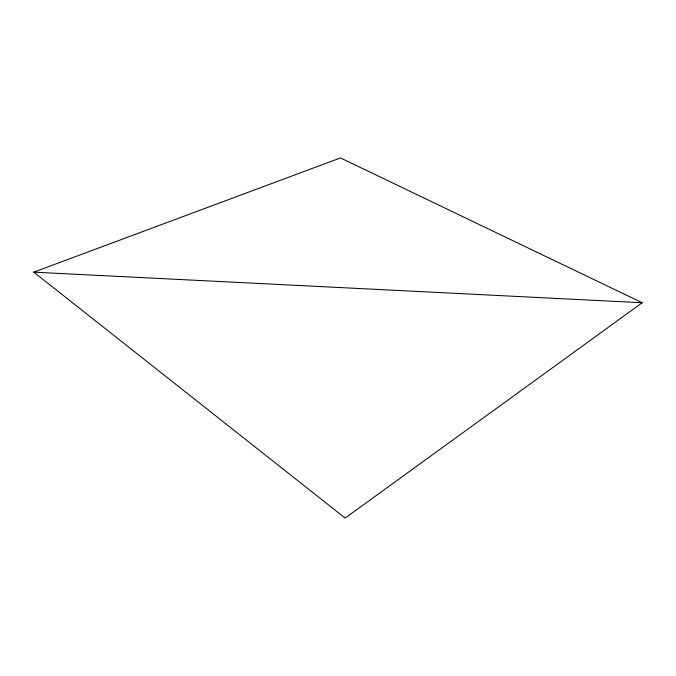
<?xml version="1.0" encoding="UTF-8"?>
<svg xmlns="http://www.w3.org/2000/svg" width="676" height="676" viewBox="0 0 676 676"><rect width="100%" height="100%" fill="white"/><g stroke="black" fill="none" stroke-linecap="round" stroke-linejoin="round"><path stroke-width="1.01" d="M642.2 302.747L345.157 518.078L33.8 272.158L340.467 157.922L642.2 302.747L33.8 272.158"/></g></svg>
